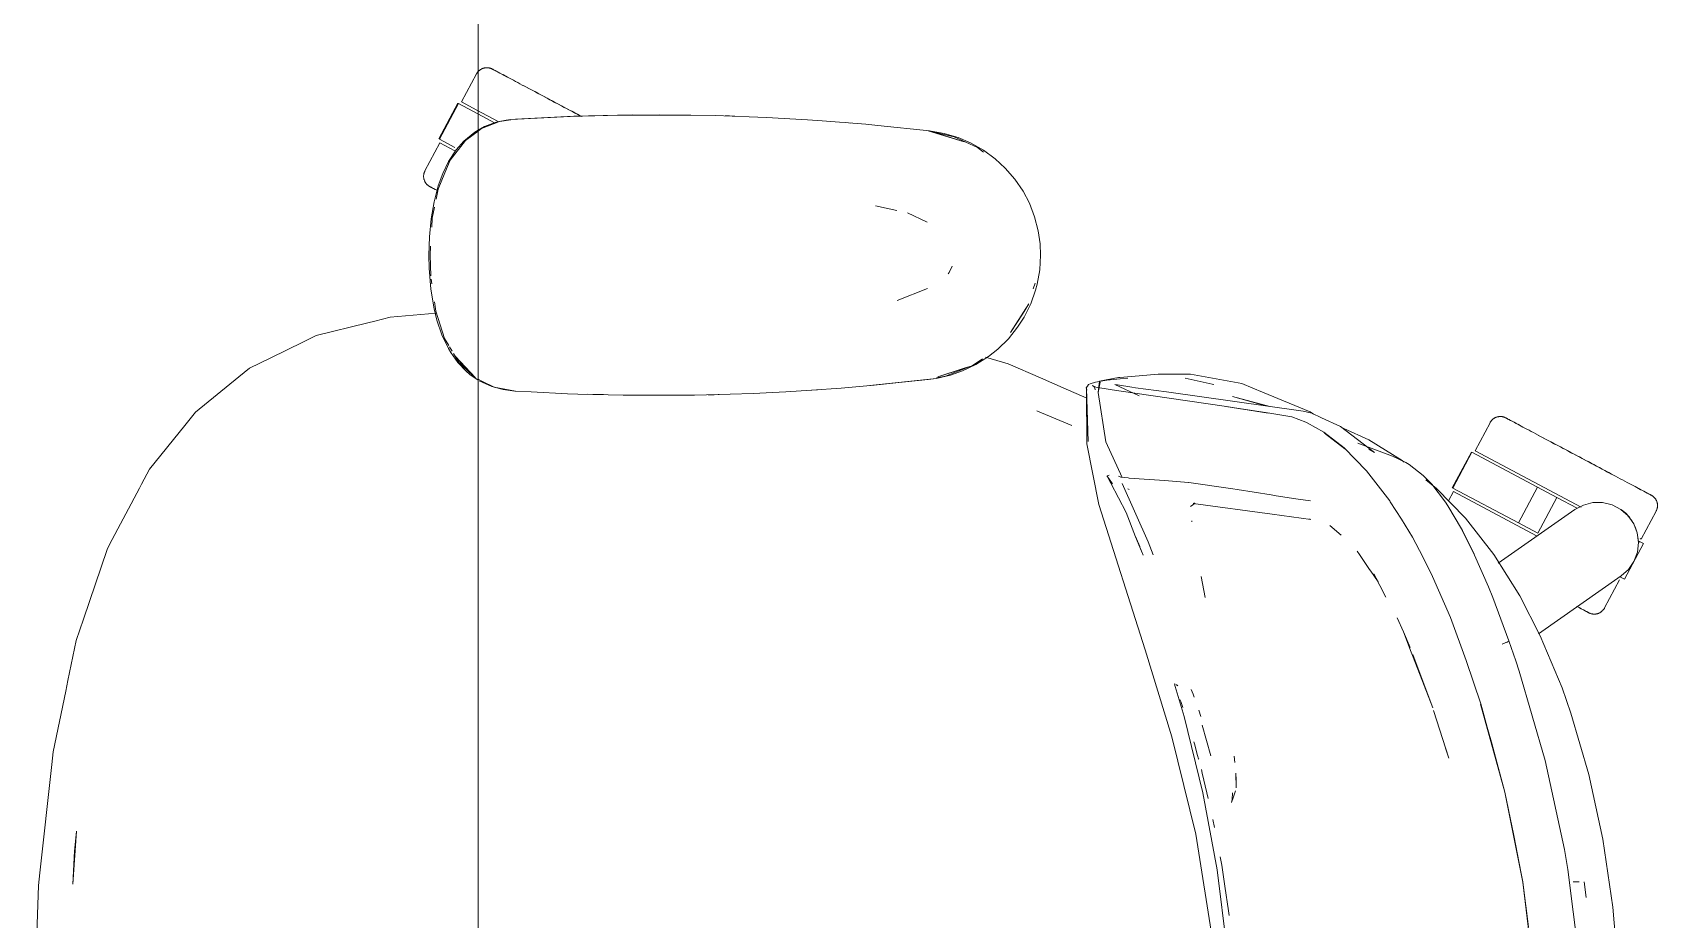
# Model space of a CAD drawing. Header units: millimetres. Extents: x 79795 to 317870, y -36033 to 97293.
# Drawn here: x 171950 to 172512, y 18590 to 18897 of the extents above; entities that cross this region are included whole.
import ezdxf

# ---------------------------------------------------------------- set-up
doc = ezdxf.new("R2010")
doc.units = ezdxf.units.MM
doc.header["$MEASUREMENT"] = 0
doc.layers.add('G-IMPT', color=8, linetype='CONTINUOUS', lineweight=9)
doc.layers.add('I-FURN', color=8, linetype='CONTINUOUS', lineweight=9)

msp = doc.modelspace()

# ---------------------------------------------------------------- linework, layer by layer
at = {"layer": 'G-IMPT'}
for p, q in [((172106.38, 18864.16), (172104.14, 18862.88)), ((172105.35, 18863.49), (172104.14, 18862.59)), ((172111.55, 18865.9), (172105.35, 18863.49)), ((172106.38, 18864.16), (172110.02, 18865.55)), ((172111.37, 18865.92), (172110.02, 18865.55)), ((172111.37, 18865.92), (172113.76, 18866.36)), ((172111.55, 18865.9), (172115.39, 18866.48)), ((172115.41, 18866.61), (172113.76, 18866.36)), ((172137.19, 18867.7), (172115.41, 18866.61)), ((172135.98, 18867.66), (172115.41, 18866.61)), ((172115.41, 18866.61), (172117.02, 18866.73)), ((172137.19, 18867.7), (172117.02, 18866.73)), ((172157.38, 18868.17), (172135.98, 18867.66)), ((172147.55, 18868), (172135.98, 18867.66)), ((172135.98, 18867.66), (172137.19, 18867.7)), ((172157.38, 18868.17), (172137.19, 18867.7)), ((172147.55, 18868), (172166.77, 18868.21)), ((172157.38, 18868.17), (172147.55, 18868)), ((172177.57, 18868.12), (172147.55, 18868)), ((172155.34, 18868.15), (172153.43, 18868.07)), ((172157.38, 18868.13), (172155.34, 18868.15)), ((172177.57, 18868.12), (172157.38, 18868.17)), ((172177.57, 18868.12), (172166.77, 18868.21)), ((172177.57, 18868.12), (172185.98, 18867.95)), ((172197.74, 18867.57), (172185.98, 18867.95)), ((172190.92, 18867.82), (172189.42, 18867.83)), ((172192.86, 18867.71), (172190.92, 18867.82)), ((172197.74, 18867.57), (172203.77, 18867.31)), ((172217.91, 18866.5), (172203.77, 18867.31)), ((172222.99, 18866.18), (172217.91, 18866.5)), ((172222.99, 18866.18), (172238.05, 18864.93)), ((172231.18, 18865.53), (172232.85, 18865.36)), ((172238.05, 18864.93), (172242.18, 18864.58)), ((172242.18, 18864.58), (172260.11, 18862.68)), ((172099.73, 18859.32), (172094.51, 18852.53)), ((172096.54, 18856.08), (172099.21, 18859.12)), ((172102.95, 18862.2), (172099.21, 18859.12)), ((172104.14, 18862.59), (172099.73, 18859.32)), ((172104.14, 18862.88), (172102.95, 18862.2)), ((172259.59, 18862.68), (172272.06, 18858.85)), ((172259.59, 18862.68), (172262.91, 18861.76)), ((172260.11, 18862.68), (172265.15, 18861.78)), ((172268.56, 18860.63), (172260.16, 18862.55)), ((172272.06, 18858.85), (172262.91, 18861.76)), ((172270.01, 18860.32), (172265.15, 18861.78)), ((172268.56, 18860.63), (172276.63, 18856.9)), ((172274.25, 18858.51), (172270.01, 18860.32)), ((172274.25, 18858.51), (172278.69, 18855.99)), ((172093.89, 18852.03), (172091.9, 18847.96)), ((172094.51, 18852.53), (172092.67, 18848.14)), ((172093.89, 18852.03), (172096.54, 18856.08)), ((172278.74, 18855.3), (172276.63, 18856.9)), ((172282.78, 18853), (172278.69, 18855.99)), ((172282.78, 18853), (172286.21, 18849.83)), ((172090.32, 18843.63), (172091.9, 18847.96)), ((172090.34, 18842.51), (172092.67, 18848.14)), ((172289.54, 18846), (172286.21, 18849.83)), ((172090.32, 18843.63), (172088.89, 18838.15)), ((172090.34, 18842.51), (172089.63, 18839.05)), ((172292.37, 18841.83), (172289.54, 18846)), ((172292.37, 18841.83), (172294.56, 18837.67)), ((172087.89, 18832.21), (172088.89, 18838.15)), ((172089.07, 18836.3), (172088.3, 18832.55)), ((172241.39, 18836.71), (172248.83, 18835.14)), ((172294.56, 18837.67), (172296.39, 18832.95)), ((172087.89, 18832.21), (172087.32, 18826.06)), ((172088.3, 18832.55), (172088.1, 18829.35)), ((172259.22, 18831.1), (172252.44, 18834.37)), ((172297.65, 18828.09), (172296.39, 18832.95)), ((172087.14, 18819.73), (172087.32, 18826.06)), ((172297.65, 18828.09), (172298.3, 18823.57)), ((172087.23, 18815.22), (172087.14, 18819.73)), ((172087.71, 18822.84), (172087.52, 18819.73)), ((172087.75, 18812.56), (172087.52, 18819.73)), ((172298.47, 18819.73), (172298.17, 18814.69)), ((172298.47, 18819.73), (172298.3, 18823.57)), ((172087.23, 18815.22), (172087.8, 18807.9)), ((172266.84, 18813.68), (172266.54, 18813.23)), ((172267.86, 18815.9), (172266.84, 18813.68)), ((172298.17, 18814.69), (172297.3, 18809.74)), ((172088.92, 18801.14), (172087.8, 18807.9)), ((172087.91, 18811.41), (172088.14, 18809.78)), ((172248.89, 18804.01), (172259.32, 18808.15)), ((172295.02, 18802.84), (172296.73, 18807.61)), ((172295.93, 18808.05), (172296.55, 18810.08)), ((172297.3, 18809.74), (172296.73, 18807.61)), ((172089.01, 18803.59), (172089.47, 18800.3)), ((172294.37, 18802.93), (172288.05, 18792.98)), ((172294.37, 18802.93), (172292.21, 18799.26)), ((172295.02, 18802.84), (172292.78, 18798.33)), ((172048.12, 18791.95), (172066.06, 18796.36)), ((172066.06, 18796.36), (172068.44, 18796.94)), ((172073.73, 18798.24), (172068.44, 18796.94)), ((172089.6, 18799.68), (172073.73, 18798.24)), ((172089.9, 18797.22), (172088.92, 18801.14)), ((172089.47, 18800.3), (172092.5, 18790.91)), ((172089.9, 18797.22), (172091.64, 18792.13)), ((172292.21, 18799.26), (172288.05, 18792.98)), ((172292.78, 18798.33), (172290.51, 18794.78)), ((172043.76, 18789.81), (172048.12, 18791.95)), ((172091.64, 18792.13), (172093.85, 18787.49)), ((172092.5, 18790.91), (172093.97, 18788.46)), ((172287.32, 18790.8), (172283.72, 18787.25)), ((172287.32, 18790.8), (172290.51, 18794.78)), ((172043.76, 18789.81), (172032.29, 18784.16)), ((172093.85, 18787.49), (172094.65, 18786.12)), ((172094.25, 18787.99), (172095.11, 18786.55)), ((172097.1, 18782.66), (172094.65, 18786.12)), ((172095.58, 18785.76), (172097.47, 18782.61)), ((172096.27, 18784.7), (172103.17, 18777.3)), ((172096.27, 18784.7), (172097.55, 18783.23)), ((172276.09, 18781.9), (172280.41, 18784.63)), ((172287.25, 18782.19), (172279.42, 18784.44)), ((172283.72, 18787.25), (172280.41, 18784.63)), ((172021.47, 18777.66), (172025.13, 18780.63)), ((172025.13, 18780.63), (172032.29, 18784.16)), ((172099.96, 18779.62), (172097.1, 18782.66)), ((172097.47, 18782.61), (172103.17, 18777.3)), ((172097.68, 18783.07), (172100.76, 18779.54)), ((172099.96, 18779.62), (172101.28, 18778.48)), ((172103.17, 18777.3), (172100.76, 18779.54)), ((172274.76, 18781.51), (172262.91, 18777.69)), ((172272.06, 18780.61), (172262.91, 18777.69)), ((172265.54, 18777.9), (172273.72, 18781.1)), ((172271.5, 18779.71), (172267.37, 18778.26)), ((172276.09, 18781.9), (172271.5, 18779.71)), ((172274.76, 18781.51), (172272.06, 18780.61)), ((172274.76, 18781.51), (172278.34, 18783.93)), ((172287.25, 18782.19), (172298.37, 18777.33)), ((172021.47, 18777.66), (172006.53, 18765.49)), ((172104.14, 18776.53), (172101.28, 18778.48)), ((172105.41, 18776.2), (172104.14, 18776.83)), ((172104.5, 18776.28), (172108.83, 18774.29)), ((172105.41, 18776.2), (172109.67, 18774.1)), ((172112.78, 18773.23), (172108.83, 18774.29)), ((172109.67, 18774.1), (172117.02, 18772.73)), ((172116.79, 18772.73), (172112.78, 18773.23)), ((172219.29, 18773.04), (172229.58, 18773.77)), ((172221.33, 18773.18), (172219.43, 18773.09)), ((172221.33, 18773.18), (172222.75, 18773.31)), ((172240.97, 18774.76), (172229.58, 18773.77)), ((172262.41, 18777.11), (172239.46, 18774.65)), ((172239.46, 18774.65), (172259.59, 18776.78)), ((172262.41, 18777.11), (172240.97, 18774.76)), ((172262.41, 18777.11), (172259.59, 18776.78)), ((172262.41, 18777.11), (172267.37, 18778.26)), ((172262.49, 18777.32), (172265.54, 18777.9)), ((172298.37, 18777.33), (172306.2, 18773.91)), ((172306.2, 18773.91), (172314.37, 18770.34)), ((172314.24, 18773.9), (172314.63, 18774.47)), ((172314.24, 18773.9), (172314.43, 18773.03)), ((172314.85, 18755.34), (172314.26, 18773.78)), ((172314.26, 18773.78), (172314.36, 18773.32)), ((172314.85, 18755.34), (172314.36, 18773.32)), ((172314.41, 18754.45), (172314.36, 18773.32)), ((172314.36, 18773.32), (172314.4, 18773.14)), ((172314.43, 18773.03), (172314.4, 18773.14)), ((172315, 18774.96), (172314.63, 18774.47)), ((172315, 18774.96), (172315.54, 18775.29)), ((172317.41, 18775.84), (172315.54, 18775.29)), ((172316.9, 18774.24), (172316.39, 18774.64)), ((172317.49, 18774.08), (172316.39, 18774.64)), ((172317.49, 18774.08), (172316.87, 18774.25)), ((172316.87, 18774.25), (172323.14, 18773.14)), ((172317.22, 18773.7), (172316.9, 18774.24)), ((172317.22, 18773.7), (172317.29, 18773.2)), ((172320.68, 18776.37), (172317.41, 18775.84)), ((172319.01, 18775.78), (172318.32, 18772.19)), ((172318.38, 18772.23), (172318.77, 18776.19)), ((172319.01, 18775.78), (172318.38, 18772.23)), ((172321.1, 18776.63), (172318.77, 18776.19)), ((172320.68, 18776.37), (172321.3, 18776.45)), ((172321.1, 18776.63), (172325.35, 18777.44)), ((172325.98, 18776.96), (172321.3, 18776.45)), ((172330.99, 18772.03), (172323.14, 18773.14)), ((172332.54, 18771.04), (172324.11, 18775.05)), ((172324.11, 18775.05), (172324.97, 18774.9)), ((172324.97, 18774.9), (172329.99, 18774.07)), ((172325.82, 18777.48), (172325.35, 18777.44)), ((172335.14, 18778.29), (172325.82, 18777.48)), ((172325.98, 18776.96), (172328.58, 18777.18)), ((172329.99, 18774.07), (172331.29, 18773.86)), ((172341.95, 18772.42), (172331.29, 18773.86)), ((172335.14, 18778.29), (172339.1, 18778.63)), ((172339.1, 18778.63), (172343.27, 18778.63)), ((172350.23, 18778.6), (172343.27, 18778.63)), ((172348.37, 18777.19), (172357.68, 18775.15)), ((172350.23, 18778.6), (172367.93, 18775.36)), ((172357.68, 18775.15), (172358.25, 18774.99)), ((172367.93, 18775.36), (172371.79, 18773.77)), ((172375.15, 18772.38), (172371.79, 18773.77)), ((172122.46, 18772.44), (172116.79, 18772.73)), ((172122.46, 18772.44), (172135.02, 18771.83)), ((172138.56, 18771.7), (172135.02, 18771.83)), ((172154.23, 18771.33), (172138.56, 18771.7)), ((172141.96, 18771.65), (172145.29, 18771.5)), ((172147.5, 18771.5), (172145.29, 18771.5)), ((172154.23, 18771.33), (172158.74, 18771.27)), ((172158.74, 18771.27), (172173.46, 18771.28)), ((172178.93, 18771.35), (172173.46, 18771.28)), ((172178.93, 18771.35), (172191.23, 18771.65)), ((172185.7, 18771.49), (172183.62, 18771.49)), ((172187.36, 18771.57), (172185.7, 18771.49)), ((172199.11, 18771.94), (172191.23, 18771.65)), ((172199.11, 18771.94), (172210.42, 18772.48)), ((172219.29, 18773.04), (172210.42, 18772.48)), ((172321.04, 18755.15), (172318.32, 18772.19)), ((172361.87, 18767.47), (172330.99, 18772.03)), ((172341.95, 18772.42), (172389.17, 18765.74)), ((172361.87, 18767.47), (172377.05, 18765.15)), ((172364.75, 18770.87), (172376.25, 18767.62)), ((172364.75, 18770.87), (172377.7, 18767.36)), ((172391.61, 18765.58), (172375.15, 18772.38)), ((172006.53, 18765.49), (172002.77, 18760.83)), ((172297.14, 18765.91), (172297.41, 18765.8)), ((172309.27, 18760.88), (172297.41, 18765.8)), ((172362.47, 18767.38), (172377.63, 18765.08)), ((172362.47, 18767.38), (172377.05, 18765.15)), ((172385.3, 18763.78), (172377.63, 18765.08)), ((172390.09, 18762.03), (172385.3, 18763.78)), ((172389.17, 18765.74), (172392.16, 18765.1)), ((172390.09, 18762.03), (172390.52, 18761.81)), ((172392.78, 18764.81), (172391.61, 18765.58)), ((172395.53, 18763.53), (172392.16, 18765.1)), ((172402.1, 18760.46), (172395.53, 18763.53)), ((171990.56, 18745.69), (172002.77, 18760.83)), ((172396.35, 18758.52), (172390.52, 18761.81)), ((172403.32, 18753.11), (172396.35, 18758.52)), ((172396.58, 18758.2), (172403.52, 18752.8)), ((172396.58, 18758.2), (172399.95, 18755.61)), ((172413.75, 18751.55), (172402.1, 18760.46)), ((172411.87, 18755.84), (172403.24, 18759.82)), ((172318.6, 18733.49), (172314.41, 18754.45)), ((172321.04, 18755.15), (172326.62, 18742.86)), ((172403.52, 18752.8), (172399.95, 18755.61)), ((172403.32, 18753.11), (172411.05, 18745.2)), ((172408.1, 18754.78), (172420, 18750.27)), ((172413.75, 18751.55), (172411.8, 18752.66)), ((172423.31, 18748.72), (172411.87, 18755.84)), ((171990.56, 18745.69), (171987.85, 18740.56)), ((172411.05, 18745.2), (172419.07, 18734.77)), ((172422.23, 18749.2), (172420, 18750.27)), ((172424.67, 18748.02), (172422.23, 18749.2)), ((172423.31, 18748.72), (172424.08, 18748.22)), ((172424.67, 18748.02), (172425.81, 18747.41)), ((172425.81, 18747.41), (172430.67, 18743.55)), ((171987.12, 18739.19), (171987.85, 18740.56)), ((172321.4, 18743.34), (172321.37, 18743.17)), ((172321.43, 18743.47), (172321.4, 18743.34)), ((172321.4, 18743.34), (172323.24, 18740.64)), ((172321.4, 18743.34), (172322.75, 18740.88)), ((172322.12, 18743.62), (172321.43, 18743.47)), ((172328.03, 18730.78), (172322.75, 18740.88)), ((172325.38, 18743.31), (172326.15, 18743.03)), ((172326.22, 18743.01), (172326.15, 18743.03)), ((172328.68, 18742.72), (172326.22, 18743.01)), ((172335.58, 18720.67), (172326.66, 18740.83)), ((172328.68, 18742.72), (172329.05, 18742.68)), ((172332.46, 18742.43), (172329.05, 18742.68)), ((172332.46, 18742.43), (172341.3, 18741.79)), ((172349.54, 18741.18), (172341.3, 18741.79)), ((172349.62, 18741.16), (172349.54, 18741.18)), ((172349.62, 18741.16), (172364.84, 18738.96)), ((172433.56, 18740.52), (172430.67, 18743.55)), ((172431.56, 18742.1), (172435.24, 18739.1)), ((172433.56, 18740.52), (172438.28, 18734.39)), ((171987.12, 18739.19), (171976.83, 18719.68)), ((172329.03, 18738.66), (172328.6, 18738.93)), ((172350.28, 18732.79), (172351.84, 18734.03)), ((172351.14, 18733.9), (172351.4, 18733.95)), ((172378.47, 18730.16), (172351.14, 18733.9)), ((172351.63, 18733.99), (172351.4, 18733.95)), ((172364.84, 18738.96), (172366.39, 18738.71)), ((172366.39, 18738.71), (172378.16, 18736.84)), ((172379.82, 18736.58), (172378.16, 18736.84)), ((172386.66, 18735.52), (172379.82, 18736.58)), ((172386.66, 18735.52), (172391.73, 18734.77)), ((172419.07, 18734.77), (172419.24, 18734.51)), ((172423.12, 18728.41), (172419.24, 18734.51)), ((172435.24, 18739.1), (172445.19, 18728.81)), ((172438.28, 18734.39), (172439.14, 18733.1)), ((172334.59, 18683.25), (172318.6, 18733.49)), ((172328.03, 18730.78), (172331.28, 18722.31)), ((172378.47, 18730.16), (172391.83, 18728.38)), ((172391.83, 18728.38), (172391.35, 18728.53)), ((172423.12, 18728.41), (172426.89, 18722.19)), ((172443.88, 18725.1), (172439.14, 18733.1)), ((172455, 18716.21), (172445.19, 18728.81)), ((172350.64, 18727.84), (172350.68, 18727.49)), ((172402.32, 18722.88), (172398.42, 18726.22)), ((172448.18, 18716.5), (172443.88, 18725.1)), ((172448.4, 18716.05), (172443.88, 18725.1)), ((172443.88, 18725.1), (172444.18, 18724.51)), ((172448.4, 18716.05), (172444.18, 18724.51)), ((171967.8, 18693.93), (171975.95, 18718.02)), ((171976.83, 18719.68), (171975.95, 18718.02)), ((172333.3, 18717.41), (172331.28, 18722.51)), ((172331.28, 18722.51), (172332.68, 18718.98)), ((172331.28, 18722.31), (172333.3, 18717.41)), ((172333.3, 18717.41), (172333.86, 18715.99)), ((172337.32, 18716.09), (172335.58, 18720.67)), ((172408.6, 18716.25), (172407.85, 18717.35)), ((172430.46, 18715.4), (172426.89, 18722.19)), ((172412.09, 18711.12), (172408.6, 18716.25)), ((172430.46, 18715.4), (172433.85, 18708.67)), ((172448.18, 18716.5), (172448.4, 18716.05)), ((172448.4, 18716.05), (172453.18, 18705.09)), ((172455, 18716.21), (172463.97, 18701.91)), ((172355.31, 18701.36), (172353.9, 18708.62)), ((172412.49, 18710.54), (172412.09, 18711.12)), ((172415.04, 18706.78), (172412.49, 18710.54)), ((172415.04, 18706.78), (172413.54, 18709.56)), ((172417.73, 18701.45), (172413.54, 18709.56)), ((172440.03, 18694.44), (172433.85, 18708.67)), ((172453.18, 18705.09), (172454.65, 18701.41)), ((172454.65, 18701.41), (172460.23, 18686.45)), ((172463.97, 18701.91), (172471.06, 18688.14)), ((171967.8, 18693.93), (171965.29, 18686.49)), ((172421.6, 18694.41), (172423.79, 18689.56)), ((172423.79, 18689.56), (172426.1, 18684.12)), ((172423.79, 18689.56), (172426.52, 18682.48)), ((172440.03, 18694.44), (172445.49, 18679.56)), ((171962.42, 18672.67), (171965.29, 18686.49)), ((172458.96, 18685.67), (172457.9, 18685.24)), ((172457.9, 18685.24), (172458.5, 18685.47)), ((172458.96, 18685.67), (172458.5, 18685.47)), ((172458.96, 18685.67), (172459.79, 18686.05)), ((172458.96, 18685.67), (172459.61, 18685.95)), ((172459.61, 18685.95), (172459.79, 18686.05)), ((172460.19, 18686.32), (172459.79, 18686.05)), ((172459.79, 18686.05), (172460.18, 18686.27)), ((172460.19, 18686.32), (172460.18, 18686.27)), ((172460.23, 18686.45), (172460.19, 18686.32)), ((172460.19, 18686.32), (172460.19, 18686.45)), ((172460.19, 18686.45), (172462.6, 18679.52)), ((172478.58, 18670.16), (172471.06, 18688.14)), ((172334.59, 18683.25), (172343.78, 18653.28)), ((172427.18, 18680.76), (172426.52, 18682.48)), ((172433.9, 18663.31), (172427.08, 18681.71)), ((172433.9, 18663.31), (172427.18, 18680.76)), ((172450.49, 18664.65), (172445.49, 18679.56)), ((172463.79, 18675.91), (172462.6, 18679.52)), ((171961.65, 18668.99), (171962.42, 18672.67)), ((172472.73, 18645.09), (172463.79, 18675.91)), ((171961.65, 18668.99), (171957.3, 18648.05)), ((172344.82, 18671.68), (172344.74, 18671.45)), ((172344.74, 18671.45), (172344.79, 18671.22)), ((172344.79, 18671.22), (172344.87, 18670.93)), ((172344.87, 18670.93), (172344.93, 18670.66)), ((172348.01, 18660.23), (172344.93, 18670.66)), ((172345.83, 18670.91), (172345.21, 18671.3)), ((172345.83, 18670.91), (172345.62, 18671.06)), ((172351.13, 18667.98), (172350.52, 18669.64)), ((172351.13, 18667.98), (172351.51, 18666.97)), ((172481.66, 18661.43), (172478.58, 18670.16)), ((172346.85, 18665.43), (172346.6, 18666.08)), ((172346.85, 18665.43), (172347.59, 18663.33)), ((172353.85, 18660.22), (172353.12, 18662.43)), ((172439.43, 18645.83), (172434.17, 18662.32)), ((172454.22, 18651.4), (172450.45, 18664.56)), ((172458.88, 18634.15), (172450.45, 18664.56)), ((172458.88, 18634.15), (172450.49, 18664.65)), ((172481.66, 18661.43), (172487.83, 18640.19)), ((172354.55, 18633.91), (172348.01, 18660.23)), ((172354.24, 18657.31), (172357.22, 18646.66)), ((172352.09, 18619.59), (172343.78, 18653.28)), ((172351.59, 18650.8), (172351.38, 18651.49)), ((172352.7, 18646.8), (172351.59, 18650.8)), ((172454.22, 18651.4), (172458.88, 18634.15)), ((171957.3, 18648.05), (171956.81, 18643.63)), ((172352.7, 18646.8), (172353.02, 18645.66)), ((172353.02, 18645.66), (172353.07, 18645.48)), ((172365.58, 18644.41), (172365.36, 18646.5)), ((172439.43, 18645.83), (172438.35, 18649.27)), ((172472.73, 18645.09), (172479.4, 18614.3)), ((171952.69, 18606.19), (171956.81, 18643.63)), ((172354.32, 18640.65), (172353.98, 18641.94)), ((172354.32, 18640.65), (172355.87, 18633.89)), ((172365.98, 18635.56), (172365.89, 18640.62)), ((172365.89, 18640.62), (172365.97, 18638.34)), ((172487.83, 18640.19), (172492.64, 18617.82)), ((172354.55, 18633.91), (172359.48, 18607.24)), ((172356.33, 18631.92), (172355.87, 18633.89)), ((172364.66, 18631.55), (172364.69, 18633.86)), ((172364.7, 18633.72), (172364.69, 18633.86)), ((172365.13, 18632.45), (172365.73, 18634.61)), ((172365.98, 18635.56), (172365.97, 18638.34)), ((172458.88, 18634.15), (172465.05, 18603.02)), ((172458.88, 18634.15), (172461.95, 18619.13)), ((172458.88, 18634.15), (172465.05, 18603.1)), ((172364.44, 18630.5), (172365.13, 18632.45)), ((172364.66, 18631.55), (172364.44, 18630.5)), ((172358.53, 18621.87), (172357.99, 18624.69)), ((171964.08, 18602.35), (171965.33, 18620.63)), ((171965.33, 18620.63), (171964.72, 18613.68)), ((172352.09, 18619.59), (172358.09, 18581.68)), ((172465.05, 18603.02), (172461.95, 18619.13)), ((172492.64, 18617.82), (172496.14, 18594.4)), ((171964.08, 18602.35), (171964.72, 18613.68)), ((172360.45, 18611.77), (172361.01, 18608.87)), ((172480.58, 18607.38), (172479.4, 18614.3)), ((171952.69, 18606.19), (171952.2, 18601.81)), ((172359.48, 18607.24), (172362.78, 18580.32)), ((172361.25, 18607.24), (172361.01, 18608.87)), ((172362.11, 18601.61), (172361.25, 18607.24)), ((172484.4, 18577.21), (172480.58, 18607.38)), ((171951.88, 18591.87), (171952.2, 18601.81)), ((172362.11, 18601.61), (172363.4, 18593.09)), ((172468.87, 18571.51), (172465.05, 18603.1)), ((172468.84, 18571.47), (172465.05, 18603.02)), ((172465.05, 18603.02), (172466.99, 18587.54)), ((172482.38, 18603.06), (172484.47, 18603.14)), ((172484.47, 18603.14), (172484.36, 18603.14)), ((172486.23, 18603.11), (172486.88, 18597.69)), ((172496.14, 18594.4), (172498.4, 18568.83)), ((171951.88, 18591.87), (171950.18, 18539.69)), ((172363.4, 18593.09), (172363.58, 18591.43))]:
    msp.add_line(p, q, dxfattribs=at)
at = {"layer": 'I-FURN'}
for p, q in [((172104.14, 17739.72), (172104.14, 19339.72)), ((172104.14, 19339.72), (172104.14, 17739.72)), ((172103.58, 18882.36), (172098.43, 18872.67)), ((172103.58, 18882.36), (172103.66, 18882.5)), ((172103.66, 18882.5), (172103.74, 18882.64)), ((172103.74, 18882.64), (172103.83, 18882.77)), ((172103.83, 18882.77), (172103.93, 18882.9)), ((172103.93, 18882.9), (172104.03, 18883.03)), ((172104.03, 18883.03), (172104.13, 18883.15)), ((172104.13, 18883.15), (172104.24, 18883.27)), ((172104.24, 18883.27), (172104.36, 18883.38)), ((172104.36, 18883.38), (172104.47, 18883.49)), ((172104.47, 18883.49), (172104.6, 18883.59)), ((172104.6, 18883.59), (172104.72, 18883.69)), ((172104.72, 18883.69), (172104.86, 18883.79)), ((172104.86, 18883.79), (172104.99, 18883.88)), ((172104.99, 18883.88), (172105.13, 18883.96)), ((172105.13, 18883.96), (172105.27, 18884.04)), ((172105.27, 18884.04), (172105.41, 18884.11)), ((172105.41, 18884.11), (172105.56, 18884.17)), ((172105.56, 18884.17), (172105.71, 18884.23)), ((172105.71, 18884.23), (172105.86, 18884.29)), ((172105.86, 18884.29), (172106.02, 18884.34)), ((172106.02, 18884.34), (172106.17, 18884.38)), ((172106.17, 18884.38), (172106.33, 18884.41)), ((172106.33, 18884.41), (172106.49, 18884.44)), ((172106.49, 18884.44), (172106.65, 18884.47)), ((172106.65, 18884.47), (172106.81, 18884.48)), ((172106.81, 18884.48), (172106.97, 18884.49)), ((172106.97, 18884.49), (172107.13, 18884.5)), ((172107.13, 18884.5), (172107.29, 18884.49)), ((172107.29, 18884.49), (172107.45, 18884.48)), ((172107.45, 18884.48), (172107.61, 18884.47)), ((172107.61, 18884.47), (172107.77, 18884.45)), ((172107.77, 18884.45), (172107.93, 18884.42)), ((172107.93, 18884.42), (172108.09, 18884.38)), ((172108.09, 18884.38), (172108.24, 18884.34)), ((172108.24, 18884.34), (172108.4, 18884.29)), ((172108.4, 18884.29), (172108.55, 18884.24)), ((172108.55, 18884.24), (172108.7, 18884.18)), ((172108.7, 18884.18), (172108.85, 18884.12)), ((172108.85, 18884.12), (172108.99, 18884.04)), ((172108.99, 18884.04), (172109.03, 18884.02)), ((172109.03, 18884.02), (172109.05, 18884.01)), ((172109.04, 18884.02), (172109.03, 18884.02)), ((172109.08, 18884), (172109.04, 18884.02)), ((172109.05, 18884.01), (172109.11, 18883.98)), ((172109.16, 18883.95), (172109.08, 18884)), ((172109.11, 18883.98), (172109.21, 18883.93)), ((172109.28, 18883.89), (172109.16, 18883.95)), ((172109.21, 18883.93), (172109.35, 18883.85)), ((172109.44, 18883.8), (172109.28, 18883.89)), ((172109.35, 18883.85), (172109.53, 18883.76)), ((172109.64, 18883.7), (172109.44, 18883.8)), ((172109.53, 18883.76), (172109.75, 18883.64)), ((172109.89, 18883.57), (172109.64, 18883.7)), ((172109.75, 18883.64), (172110.01, 18883.5)), ((172110.16, 18883.42), (172109.89, 18883.57)), ((172110.01, 18883.5), (172110.31, 18883.35)), ((172110.48, 18883.25), (172110.16, 18883.42)), ((172110.31, 18883.35), (172110.64, 18883.17)), ((172110.84, 18883.06), (172110.48, 18883.25)), ((172110.64, 18883.17), (172111.01, 18882.97)), ((172111.23, 18882.85), (172110.84, 18883.06)), ((172111.01, 18882.97), (172111.42, 18882.75)), ((172111.66, 18882.62), (172111.23, 18882.85)), ((172111.42, 18882.75), (172111.87, 18882.51)), ((172112.13, 18882.38), (172111.66, 18882.62)), ((172111.87, 18882.51), (172112.35, 18882.26)), ((172112.63, 18882.11), (172112.13, 18882.38)), ((172112.35, 18882.26), (172112.87, 18881.98)), ((172113.16, 18881.83), (172112.63, 18882.11)), ((172112.87, 18881.98), (172113.42, 18881.69)), ((172113.73, 18881.52), (172113.16, 18881.83)), ((172113.42, 18881.69), (172114, 18881.38)), ((172114.33, 18881.2), (172113.73, 18881.52)), ((172114.97, 18880.87), (172114.33, 18881.2)), ((172115.63, 18880.51), (172114.97, 18880.87)), ((172116.32, 18880.14), (172115.63, 18880.51)), ((172117.05, 18879.76), (172116.32, 18880.14)), ((172117.8, 18879.36), (172117.05, 18879.76)), ((172118.57, 18878.95), (172117.8, 18879.36)), ((172119.37, 18878.52), (172118.57, 18878.95)), ((172120.2, 18878.09), (172119.37, 18878.52)), ((172119.75, 18878.32), (172120.59, 18877.88)), ((172121.05, 18877.63), (172120.2, 18878.09)), ((172120.59, 18877.88), (172121.44, 18877.42)), ((172121.91, 18877.17), (172121.05, 18877.63)), ((172121.44, 18877.42), (172122.32, 18876.96)), ((172122.8, 18876.7), (172121.91, 18877.17)), ((172122.32, 18876.96), (172123.22, 18876.48)), ((172123.71, 18876.22), (172122.8, 18876.7)), ((172123.22, 18876.48), (172124.13, 18876)), ((172124.63, 18875.73), (172123.71, 18876.22)), ((172124.13, 18876), (172125.06, 18875.5)), ((172125.57, 18875.23), (172124.63, 18875.73)), ((172125.06, 18875.5), (172126, 18875)), ((172126.52, 18874.73), (172125.57, 18875.23)), ((172126, 18875), (172126.96, 18874.49)), ((172127.48, 18874.21), (172126.52, 18874.73)), ((172126.96, 18874.49), (172127.93, 18873.97)), ((172128.46, 18873.69), (172127.48, 18874.21)), ((172097.14, 18872.23), (172090.56, 18859.87)), ((172090.73, 18859.77), (172097.31, 18872.14)), ((172097.31, 18872.14), (172104, 18868.58)), ((172103.71, 18869.86), (172098.43, 18872.67)), ((172111.09, 18865.94), (172103.71, 18869.86)), ((172104, 18868.58), (172109.81, 18865.49)), ((172127.93, 18873.97), (172128.91, 18873.45)), ((172129.44, 18873.17), (172128.46, 18873.69)), ((172128.91, 18873.45), (172129.89, 18872.93)), ((172130.43, 18872.64), (172129.44, 18873.17)), ((172129.89, 18872.93), (172130.89, 18872.4)), ((172131.43, 18872.11), (172130.43, 18872.64)), ((172130.89, 18872.4), (172131.89, 18871.87)), ((172132.43, 18871.58), (172131.43, 18872.11)), ((172131.89, 18871.87), (172132.89, 18871.34)), ((172133.43, 18871.05), (172132.43, 18871.58)), ((172132.89, 18871.34), (172133.9, 18870.8)), ((172134.44, 18870.51), (172133.43, 18871.05)), ((172133.9, 18870.8), (172134.9, 18870.27)), ((172135.44, 18869.98), (172134.44, 18870.51)), ((172134.9, 18870.27), (172135.91, 18869.73)), ((172136.45, 18869.45), (172135.44, 18869.98)), ((172135.91, 18869.73), (172136.91, 18869.2)), ((172137.45, 18868.91), (172136.45, 18869.45)), ((172136.91, 18869.2), (172137.9, 18868.67)), ((172138.44, 18868.39), (172137.45, 18868.91)), ((172137.9, 18868.67), (172138.89, 18868.14)), ((172139.43, 18867.86), (172138.44, 18868.39)), ((172138.89, 18868.14), (172139.88, 18867.62)), ((172090.92, 18858.54), (172085.77, 18848.86)), ((172096.03, 18856.96), (172090.73, 18859.77)), ((172096.11, 18855.78), (172090.92, 18858.54)), ((172085.3, 18847.12), (172085.31, 18847.28)), ((172085.3, 18846.96), (172085.3, 18847.12)), ((172085.3, 18846.8), (172085.3, 18846.96)), ((172085.31, 18846.64), (172085.3, 18846.8)), ((172085.31, 18847.28), (172085.32, 18847.44)), ((172085.33, 18846.48), (172085.31, 18846.64)), ((172085.32, 18847.44), (172085.35, 18847.6)), ((172085.35, 18846.32), (172085.33, 18846.48)), ((172085.35, 18847.6), (172085.37, 18847.76)), ((172085.38, 18846.16), (172085.35, 18846.32)), ((172085.37, 18847.76), (172085.41, 18847.92)), ((172085.41, 18846), (172085.38, 18846.16)), ((172085.41, 18847.92), (172085.45, 18848.07)), ((172085.45, 18848.07), (172085.5, 18848.23)), ((172085.5, 18848.23), (172085.55, 18848.38)), ((172085.55, 18848.38), (172085.61, 18848.53)), ((172085.61, 18848.53), (172085.68, 18848.68)), ((172085.68, 18848.68), (172085.75, 18848.82)), ((172085.75, 18848.82), (172085.77, 18848.86)), ((172085.46, 18845.84), (172085.41, 18846)), ((172085.5, 18845.69), (172085.46, 18845.84)), ((172085.56, 18845.54), (172085.5, 18845.69)), ((172085.62, 18845.39), (172085.56, 18845.54)), ((172085.68, 18845.24), (172085.62, 18845.39)), ((172085.76, 18845.1), (172085.68, 18845.24)), ((172085.83, 18844.96), (172085.76, 18845.1)), ((172085.92, 18844.82), (172085.83, 18844.96)), ((172086, 18844.68), (172085.92, 18844.82)), ((172086.1, 18844.55), (172086, 18844.68)), ((172086.2, 18844.43), (172086.1, 18844.55)), ((172086.3, 18844.3), (172086.2, 18844.43)), ((172086.41, 18844.18), (172086.3, 18844.3)), ((172086.52, 18844.07), (172086.41, 18844.18)), ((172086.64, 18843.96), (172086.52, 18844.07)), ((172086.76, 18843.85), (172086.64, 18843.96)), ((172086.89, 18843.75), (172086.76, 18843.85)), ((172087.02, 18843.66), (172086.89, 18843.75)), ((172087.16, 18843.57), (172087.02, 18843.66)), ((172087.29, 18843.49), (172087.16, 18843.57)), ((172087.43, 18843.41), (172087.29, 18843.49)), ((172087.44, 18843.4), (172087.43, 18843.41)), ((172087.43, 18843.41), (172087.45, 18843.4)), ((172087.48, 18843.38), (172087.44, 18843.4)), ((172087.45, 18843.4), (172087.51, 18843.37)), ((172087.56, 18843.34), (172087.48, 18843.38)), ((172087.51, 18843.37), (172087.61, 18843.31)), ((172087.69, 18843.27), (172087.56, 18843.34)), ((172087.61, 18843.31), (172087.76, 18843.24)), ((172087.85, 18843.19), (172087.69, 18843.27)), ((172087.76, 18843.24), (172087.94, 18843.14)), ((172088.05, 18843.08), (172087.85, 18843.19)), ((172087.94, 18843.14), (172088.15, 18843.02)), ((172088.29, 18842.95), (172088.05, 18843.08)), ((172088.15, 18843.02), (172088.41, 18842.89)), ((172088.57, 18842.8), (172088.29, 18842.95)), ((172088.41, 18842.89), (172088.71, 18842.73)), ((172088.89, 18842.64), (172088.57, 18842.8)), ((172088.71, 18842.73), (172089.05, 18842.55)), ((172089.24, 18842.45), (172088.89, 18842.64)), ((172089.05, 18842.55), (172089.42, 18842.35)), ((172089.64, 18842.24), (172089.24, 18842.45)), ((172089.42, 18842.35), (172089.83, 18842.13)), ((172090.06, 18842.01), (172089.64, 18842.24)), ((172453.71, 18761.8), (172453.79, 18761.94)), ((172453.79, 18761.94), (172453.87, 18762.08)), ((172453.87, 18762.08), (172453.96, 18762.21)), ((172453.96, 18762.21), (172454.06, 18762.34)), ((172454.06, 18762.34), (172454.16, 18762.47)), ((172454.16, 18762.47), (172454.26, 18762.59)), ((172454.26, 18762.59), (172454.37, 18762.71)), ((172454.37, 18762.71), (172454.49, 18762.82)), ((172454.49, 18762.82), (172454.6, 18762.93)), ((172454.6, 18762.93), (172454.73, 18763.03)), ((172454.73, 18763.03), (172454.85, 18763.13)), ((172454.85, 18763.13), (172454.99, 18763.23)), ((172454.99, 18763.23), (172455.12, 18763.32)), ((172455.12, 18763.32), (172455.26, 18763.4)), ((172455.26, 18763.4), (172455.4, 18763.48)), ((172455.4, 18763.48), (172455.54, 18763.55)), ((172455.54, 18763.55), (172455.69, 18763.61)), ((172455.69, 18763.61), (172455.84, 18763.67)), ((172455.84, 18763.67), (172455.99, 18763.73)), ((172455.99, 18763.73), (172456.15, 18763.78)), ((172456.15, 18763.78), (172456.3, 18763.82)), ((172456.3, 18763.82), (172456.46, 18763.85)), ((172456.46, 18763.85), (172456.62, 18763.88)), ((172456.62, 18763.88), (172456.78, 18763.91)), ((172456.78, 18763.91), (172456.94, 18763.92)), ((172456.94, 18763.92), (172457.1, 18763.93)), ((172457.1, 18763.93), (172457.26, 18763.94)), ((172457.26, 18763.94), (172457.42, 18763.93)), ((172457.42, 18763.93), (172457.58, 18763.92)), ((172457.58, 18763.92), (172457.74, 18763.91)), ((172457.74, 18763.91), (172457.9, 18763.89)), ((172457.9, 18763.89), (172458.06, 18763.86)), ((172458.06, 18763.86), (172458.22, 18763.82)), ((172458.22, 18763.82), (172458.37, 18763.78)), ((172458.37, 18763.78), (172458.53, 18763.73)), ((172458.53, 18763.73), (172458.68, 18763.68)), ((172458.68, 18763.68), (172458.83, 18763.62)), ((172458.83, 18763.62), (172458.98, 18763.56)), ((172458.98, 18763.56), (172459.12, 18763.48)), ((172459.12, 18763.48), (172459.16, 18763.46)), ((172459.16, 18763.46), (172459.18, 18763.45)), ((172459.17, 18763.46), (172459.16, 18763.46)), ((172459.21, 18763.44), (172459.17, 18763.46)), ((172459.18, 18763.45), (172459.24, 18763.42)), ((172459.29, 18763.4), (172459.21, 18763.44)), ((172459.24, 18763.42), (172459.34, 18763.37)), ((172459.41, 18763.33), (172459.29, 18763.4)), ((172459.34, 18763.37), (172459.48, 18763.29)), ((172459.57, 18763.24), (172459.41, 18763.33)), ((172459.48, 18763.29), (172459.66, 18763.2)), ((172459.77, 18763.14), (172459.57, 18763.24)), ((172459.66, 18763.2), (172459.88, 18763.08)), ((172460.02, 18763.01), (172459.77, 18763.14)), ((172459.88, 18763.08), (172460.14, 18762.94)), ((172460.29, 18762.86), (172460.02, 18763.01)), ((172460.14, 18762.94), (172460.44, 18762.79)), ((172460.61, 18762.69), (172460.29, 18762.86)), ((172460.44, 18762.79), (172460.77, 18762.61)), ((172460.97, 18762.5), (172460.61, 18762.69)), ((172460.77, 18762.61), (172461.14, 18762.41)), ((172461.36, 18762.29), (172460.97, 18762.5)), ((172461.14, 18762.41), (172461.55, 18762.19)), ((172461.79, 18762.07), (172461.36, 18762.29)), ((172461.55, 18762.19), (172462, 18761.95)), ((172462.26, 18761.82), (172461.79, 18762.07)), ((172462, 18761.95), (172462.48, 18761.7)), ((172453.71, 18761.8), (172448.56, 18752.11)), ((172462.76, 18761.55), (172462.26, 18761.82)), ((172462.48, 18761.7), (172463, 18761.42)), ((172463.29, 18761.27), (172462.76, 18761.55)), ((172463, 18761.42), (172463.55, 18761.13)), ((172463.86, 18760.96), (172463.29, 18761.27)), ((172463.55, 18761.13), (172464.13, 18760.82)), ((172464.46, 18760.64), (172463.86, 18760.96)), ((172465.1, 18760.31), (172464.46, 18760.64)), ((172465.76, 18759.95), (172465.1, 18760.31)), ((172466.45, 18759.59), (172465.76, 18759.95)), ((172467.18, 18759.2), (172466.45, 18759.59)), ((172467.93, 18758.8), (172467.18, 18759.2)), ((172468.7, 18758.39), (172467.93, 18758.8)), ((172469.5, 18757.96), (172468.7, 18758.39)), ((172470.33, 18757.53), (172469.5, 18757.96)), ((172469.88, 18757.76), (172470.72, 18757.32)), ((172471.18, 18757.08), (172470.33, 18757.53)), ((172470.72, 18757.32), (172471.57, 18756.86)), ((172472.04, 18756.61), (172471.18, 18757.08)), ((172471.57, 18756.86), (172472.45, 18756.4)), ((172472.93, 18756.14), (172472.04, 18756.61)), ((172472.45, 18756.4), (172473.35, 18755.92)), ((172447.27, 18751.67), (172440.69, 18739.31)), ((172440.86, 18739.22), (172447.44, 18751.58)), ((172447.44, 18751.58), (172470.14, 18739.5)), ((172485.17, 18732.65), (172448.56, 18752.11)), ((172473.84, 18755.66), (172472.93, 18756.14)), ((172473.35, 18755.92), (172474.26, 18755.44)), ((172474.76, 18755.17), (172473.84, 18755.66)), ((172474.26, 18755.44), (172475.19, 18754.94)), ((172475.7, 18754.67), (172474.76, 18755.17)), ((172475.19, 18754.94), (172476.13, 18754.44)), ((172476.65, 18754.17), (172475.7, 18754.67)), ((172476.13, 18754.44), (172477.09, 18753.93)), ((172477.61, 18753.65), (172476.65, 18754.17)), ((172477.09, 18753.93), (172478.06, 18753.42)), ((172478.59, 18753.14), (172477.61, 18753.65)), ((172478.06, 18753.42), (172479.04, 18752.9)), ((172479.57, 18752.61), (172478.59, 18753.14)), ((172479.04, 18752.9), (172480.02, 18752.37)), ((172480.56, 18752.09), (172479.57, 18752.61)), ((172480.02, 18752.37), (172481.02, 18751.84)), ((172481.56, 18751.56), (172480.56, 18752.09)), ((172481.02, 18751.84), (172482.02, 18751.31)), ((172482.56, 18751.02), (172481.56, 18751.56)), ((172482.02, 18751.31), (172483.02, 18750.78)), ((172483.56, 18750.49), (172482.56, 18751.02)), ((172483.02, 18750.78), (172484.03, 18750.24)), ((172484.57, 18749.95), (172483.56, 18750.49)), ((172484.03, 18750.24), (172485.03, 18749.71)), ((172485.57, 18749.42), (172484.57, 18749.95)), ((172485.03, 18749.71), (172486.04, 18749.17)), ((172486.58, 18748.89), (172485.57, 18749.42)), ((172486.04, 18749.17), (172487.04, 18748.64)), ((172487.58, 18748.36), (172486.58, 18748.89)), ((172487.04, 18748.64), (172488.03, 18748.11)), ((172488.57, 18747.83), (172487.58, 18748.36)), ((172488.03, 18748.11), (172489.02, 18747.58)), ((172489.56, 18747.3), (172488.57, 18747.83)), ((172489.02, 18747.58), (172490.01, 18747.06)), ((172490.54, 18746.78), (172489.56, 18747.3)), ((172490.01, 18747.06), (172490.98, 18746.54)), ((172491.5, 18746.27), (172490.54, 18746.78)), ((172490.98, 18746.54), (172491.95, 18746.03)), ((172492.46, 18745.76), (172491.5, 18746.27)), ((172491.95, 18746.03), (172492.9, 18745.53)), ((172493.41, 18745.26), (172492.46, 18745.76)), ((172492.9, 18745.53), (172493.84, 18745.03)), ((172494.34, 18744.76), (172493.41, 18745.26)), ((172493.84, 18745.03), (172494.76, 18744.54)), ((172463.57, 18727.14), (172470.14, 18739.5)), ((172470.14, 18739.5), (172476.79, 18735.97)), ((172495.25, 18744.28), (172494.34, 18744.76)), ((172494.76, 18744.54), (172495.66, 18744.05)), ((172496.15, 18743.8), (172495.25, 18744.28)), ((172497.02, 18743.33), (172496.15, 18743.8)), ((172497.88, 18742.88), (172497.02, 18743.33)), ((172498.71, 18742.43), (172497.88, 18742.88)), ((172499.53, 18742), (172498.71, 18742.43)), ((172500.31, 18741.58), (172499.53, 18742)), ((172501.08, 18741.18), (172500.31, 18741.58)), ((172501.81, 18740.79), (172501.08, 18741.18)), ((172502.52, 18740.41), (172501.81, 18740.79)), ((172503.2, 18740.05), (172502.52, 18740.41)), ((172503.84, 18739.71), (172503.2, 18740.05)), ((172504.46, 18739.38), (172503.84, 18739.71)), ((172441.05, 18737.98), (172439.37, 18734.83)), ((172463.57, 18727.14), (172440.86, 18739.22)), ((172469.74, 18722.73), (172441.05, 18737.98)), ((172470.21, 18723.61), (172476.79, 18735.97)), ((172476.79, 18735.97), (172483.84, 18732.22)), ((172485.95, 18733.34), (172489.22, 18734.17)), ((172489.22, 18734.17), (172492.6, 18734.2)), ((172492.6, 18734.2), (172495.88, 18733.41)), ((172505.04, 18739.07), (172504.46, 18739.38)), ((172504.73, 18739.23), (172505.3, 18738.93)), ((172505.59, 18738.77), (172505.04, 18739.07)), ((172505.3, 18738.93), (172505.84, 18738.65)), ((172506.11, 18738.5), (172505.59, 18738.77)), ((172505.84, 18738.65), (172506.34, 18738.38)), ((172506.59, 18738.24), (172506.11, 18738.5)), ((172506.34, 18738.38), (172506.8, 18738.13)), ((172507.04, 18738.01), (172506.59, 18738.24)), ((172506.8, 18738.13), (172507.23, 18737.9)), ((172507.45, 18737.79), (172507.04, 18738.01)), ((172507.23, 18737.9), (172507.63, 18737.69)), ((172507.82, 18737.59), (172507.45, 18737.79)), ((172507.63, 18737.69), (172507.98, 18737.5)), ((172508.16, 18737.41), (172507.82, 18737.59)), ((172507.98, 18737.5), (172508.3, 18737.34)), ((172508.46, 18737.25), (172508.16, 18737.41)), ((172508.3, 18737.34), (172508.58, 18737.19)), ((172508.71, 18737.12), (172508.46, 18737.25)), ((172508.58, 18737.19), (172508.82, 18737.06)), ((172508.93, 18737), (172508.71, 18737.12)), ((172508.82, 18737.06), (172509.02, 18736.95)), ((172509.11, 18736.9), (172508.93, 18737)), ((172509.02, 18736.95), (172509.18, 18736.87)), ((172509.25, 18736.83), (172509.11, 18736.9)), ((172509.18, 18736.87), (172509.3, 18736.8)), ((172509.35, 18736.78), (172509.25, 18736.83)), ((172509.3, 18736.8), (172509.39, 18736.76)), ((172509.41, 18736.74), (172509.35, 18736.78)), ((172509.39, 18736.76), (172509.43, 18736.74)), ((172509.43, 18736.73), (172509.41, 18736.74)), ((172509.43, 18736.74), (172509.43, 18736.73)), ((172509.43, 18736.73), (172509.58, 18736.65)), ((172509.58, 18736.65), (172509.71, 18736.57)), ((172509.71, 18736.57), (172509.85, 18736.48)), ((172509.85, 18736.48), (172509.98, 18736.39)), ((172509.98, 18736.39), (172510.1, 18736.29)), ((172510.1, 18736.29), (172510.23, 18736.18)), ((172510.23, 18736.18), (172510.34, 18736.07)), ((172510.34, 18736.07), (172510.46, 18735.96)), ((172510.46, 18735.96), (172510.57, 18735.84)), ((172510.57, 18735.84), (172510.67, 18735.71)), ((172510.67, 18735.71), (172510.77, 18735.59)), ((172510.77, 18735.59), (172510.86, 18735.46)), ((172510.86, 18735.46), (172510.95, 18735.32)), ((172510.95, 18735.32), (172511.04, 18735.18)), ((172511.04, 18735.18), (172511.11, 18735.04)), ((172511.11, 18735.04), (172511.19, 18734.9)), ((172511.19, 18734.9), (172511.25, 18734.75)), ((172511.25, 18734.75), (172511.31, 18734.6)), ((172511.31, 18734.6), (172511.37, 18734.45)), ((172511.37, 18734.45), (172511.41, 18734.3)), ((172511.41, 18734.3), (172511.45, 18734.14)), ((172511.45, 18734.14), (172511.49, 18733.98)), ((172511.49, 18733.98), (172511.52, 18733.82)), ((172511.52, 18733.82), (172511.54, 18733.67)), ((172456.55, 18713.25), (172482.98, 18731.76)), ((172482.98, 18731.76), (172485.95, 18733.34)), ((172495.88, 18733.41), (172498.88, 18731.86)), ((172498.88, 18731.86), (172501.42, 18729.64)), ((172500.58, 18730.5), (172499.16, 18731.66)), ((172502.87, 18727.72), (172500.58, 18730.5)), ((172501.42, 18729.64), (172503.35, 18726.88)), ((172505.95, 18721.6), (172511.1, 18731.28)), ((172511.12, 18731.32), (172511.1, 18731.28)), ((172511.19, 18731.47), (172511.12, 18731.32)), ((172511.26, 18731.61), (172511.19, 18731.47)), ((172511.32, 18731.76), (172511.26, 18731.61)), ((172511.37, 18731.91), (172511.32, 18731.76)), ((172511.42, 18732.07), (172511.37, 18731.91)), ((172511.46, 18732.22), (172511.42, 18732.07)), ((172511.49, 18732.38), (172511.46, 18732.22)), ((172511.52, 18732.54), (172511.49, 18732.38)), ((172511.54, 18732.7), (172511.52, 18732.54)), ((172511.54, 18733.67), (172511.56, 18733.5)), ((172511.56, 18732.86), (172511.54, 18732.7)), ((172511.56, 18733.5), (172511.57, 18733.34)), ((172511.57, 18733.02), (172511.56, 18732.86)), ((172511.57, 18733.34), (172511.57, 18733.18)), ((172511.57, 18733.18), (172511.57, 18733.02)), ((172470.21, 18723.61), (172463.57, 18727.14)), ((172503.35, 18726.88), (172504.57, 18723.73)), ((172504.57, 18723.73), (172505, 18720.39)), ((172500.19, 18707.67), (172506.76, 18720.03)), ((172504.61, 18717.04), (172503.44, 18713.87)), ((172505, 18720.39), (172504.61, 18717.04)), ((172505.37, 18720.77), (172504.97, 18720.02)), ((172505.45, 18720.73), (172505.37, 18720.77)), ((172505.37, 18720.77), (172506.76, 18720.03)), ((172505.95, 18721.6), (172505.58, 18721.8)), ((172503.44, 18713.87), (172501.54, 18711.09)), ((172499.03, 18708.83), (172470.44, 18688.81)), ((172493.29, 18697.78), (172498.44, 18707.47)), ((172500.19, 18707.67), (172498.79, 18708.41)), ((172498.79, 18708.41), (172498.88, 18708.37)), ((172501.54, 18711.09), (172499.03, 18708.83)), ((172483.71, 18698.31), (172484.24, 18698.03)), ((172484.52, 18697.88), (172484, 18698.16)), ((172484.24, 18698.03), (172484.74, 18697.76)), ((172485, 18697.63), (172484.52, 18697.88)), ((172484.74, 18697.76), (172485.21, 18697.52)), ((172485.44, 18697.39), (172485, 18697.63)), ((172485.21, 18697.52), (172485.64, 18697.29)), ((172485.85, 18697.17), (172485.44, 18697.39)), ((172485.64, 18697.29), (172486.03, 18697.08)), ((172486.23, 18696.97), (172485.85, 18697.17)), ((172486.03, 18697.08), (172486.39, 18696.89)), ((172486.56, 18696.8), (172486.23, 18696.97)), ((172486.39, 18696.89), (172486.7, 18696.72)), ((172486.86, 18696.64), (172486.56, 18696.8)), ((172486.7, 18696.72), (172486.98, 18696.57)), ((172487.12, 18696.5), (172486.86, 18696.64)), ((172486.98, 18696.57), (172487.22, 18696.44)), ((172487.34, 18696.38), (172487.12, 18696.5)), ((172487.22, 18696.44), (172487.43, 18696.34)), ((172487.52, 18696.29), (172487.34, 18696.38)), ((172487.43, 18696.34), (172487.59, 18696.25)), ((172487.66, 18696.21), (172487.52, 18696.29)), ((172487.59, 18696.25), (172487.71, 18696.19)), ((172487.76, 18696.16), (172487.66, 18696.21)), ((172487.71, 18696.19), (172487.79, 18696.14)), ((172487.82, 18696.13), (172487.76, 18696.16)), ((172487.79, 18696.14), (172487.83, 18696.12)), ((172487.84, 18696.12), (172487.82, 18696.13)), ((172487.83, 18696.12), (172487.84, 18696.12)), ((172487.88, 18696.1), (172487.84, 18696.12)), ((172488.02, 18696.03), (172487.88, 18696.1)), ((172488.17, 18695.96), (172488.02, 18696.03)), ((172488.32, 18695.9), (172488.17, 18695.96)), ((172488.47, 18695.85), (172488.32, 18695.9)), ((172488.63, 18695.8), (172488.47, 18695.85)), ((172488.78, 18695.76), (172488.63, 18695.8)), ((172488.94, 18695.72), (172488.78, 18695.76)), ((172489.1, 18695.7), (172488.94, 18695.72)), ((172489.26, 18695.67), (172489.1, 18695.7)), ((172489.42, 18695.66), (172489.26, 18695.67)), ((172489.58, 18695.65), (172489.42, 18695.66)), ((172489.74, 18695.65), (172489.58, 18695.65)), ((172489.9, 18695.65), (172489.74, 18695.65)), ((172490.06, 18695.66), (172489.9, 18695.65)), ((172490.22, 18695.68), (172490.06, 18695.66)), ((172490.38, 18695.7), (172490.22, 18695.68)), ((172490.54, 18695.73), (172490.38, 18695.7)), ((172490.7, 18695.76), (172490.54, 18695.73)), ((172490.85, 18695.8), (172490.7, 18695.76)), ((172491.01, 18695.85), (172490.85, 18695.8)), ((172491.16, 18695.91), (172491.01, 18695.85)), ((172491.31, 18695.97), (172491.16, 18695.91)), ((172491.46, 18696.03), (172491.31, 18695.97)), ((172491.6, 18696.1), (172491.46, 18696.03)), ((172491.74, 18696.18), (172491.6, 18696.1)), ((172491.88, 18696.27), (172491.74, 18696.18)), ((172492.01, 18696.35), (172491.88, 18696.27)), ((172492.14, 18696.45), (172492.01, 18696.35)), ((172492.27, 18696.55), (172492.14, 18696.45)), ((172492.39, 18696.65), (172492.27, 18696.55)), ((172492.51, 18696.76), (172492.39, 18696.65)), ((172492.63, 18696.87), (172492.51, 18696.76)), ((172492.74, 18696.99), (172492.63, 18696.87)), ((172492.84, 18697.11), (172492.74, 18696.99)), ((172492.94, 18697.24), (172492.84, 18697.11)), ((172493.04, 18697.37), (172492.94, 18697.24)), ((172493.13, 18697.51), (172493.04, 18697.37)), ((172493.21, 18697.64), (172493.13, 18697.51)), ((172493.29, 18697.78), (172493.21, 18697.64))]:
    msp.add_line(p, q, dxfattribs=at)
for points in [[(172500.93, 18730.16), (172501.33, 18729.76), (172501.7, 18729.35), (172502.03, 18728.93)], [(172504.9, 18721.83), (172504.94, 18721.45), (172504.98, 18720.79), (172504.97, 18720.25), (172504.97, 18720.02)]]:
    msp.add_open_spline(points, degree=3, dxfattribs=at)
msp.add_open_spline([(172503.64, 18726.32), (172503.71, 18726.17), (172504, 18725.53), (172504.23, 18724.91), (172504.37, 18724.44)], degree=3, knots=[-0.5319761, -0.5319761, -0.5319761, -0.5319761, -0.5, -0.4, -0.4, -0.4, -0.4], dxfattribs=at)

doc.saveas('drawing.dxf')
